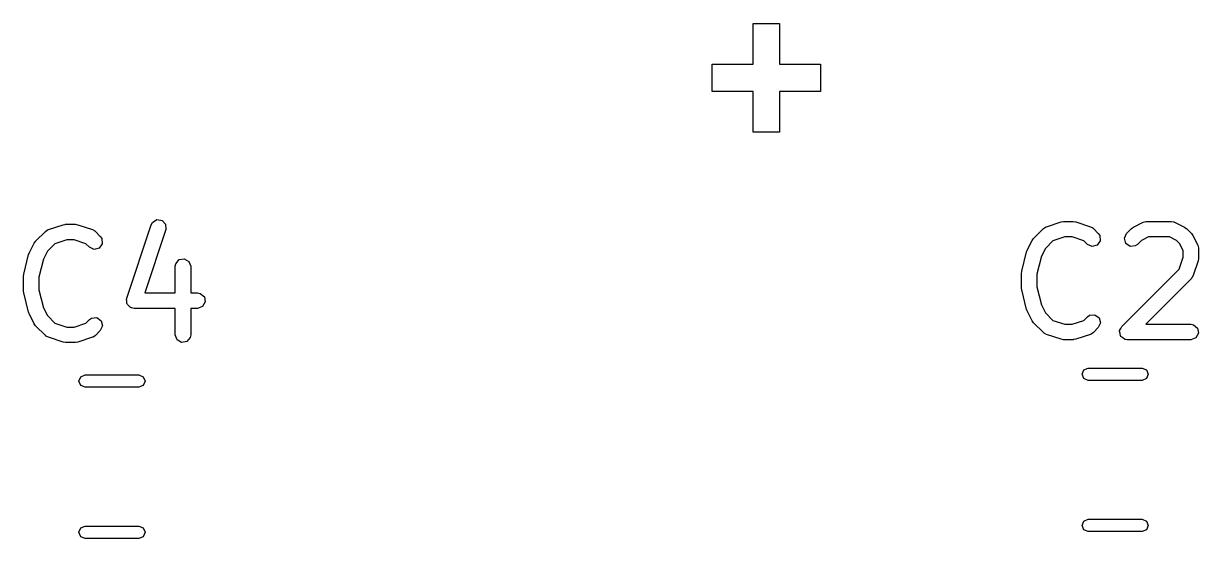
# Model space of a CAD drawing. Extents: x 44 to 148, y -85 to -25.
# Drawn here: x 62.13 to 73.56, y -39.16 to -34.16 of the extents above; entities that cross this region are included whole.
import ezdxf

# ---------------------------------------------------------------- set-up
doc = ezdxf.new("R2010")
doc.units = 0
doc.layers.add('BLACK', color=7, linetype='CONTINUOUS')

msp = doc.modelspace()

# ---------------------------------------------------------------- linework, layer by layer
at = {"layer": 'BLACK', "linetype": 'CONTINUOUS'}
for p, q in [((69.227449, -34.552983), (69.227449, -34.15621)), ((69.227449, -34.15621), (69.485369, -34.15621)), ((69.485369, -34.15621), (69.485369, -34.552983)), ((68.828845, -34.816765), (68.828845, -34.552983)), ((68.828845, -34.552983), (69.227449, -34.552983)), ((69.485369, -34.552983), (69.883974, -34.552983)), ((69.883974, -34.552983), (69.883974, -34.816765)), ((69.227449, -34.816765), (68.828845, -34.816765)), ((69.227449, -35.212438), (69.227449, -34.816765)), ((69.883974, -34.816765), (69.485369, -34.816765)), ((69.485369, -34.816765), (69.485369, -35.212438)), ((69.485369, -35.212438), (69.227449, -35.212438)), ((62.373045, -36.159687), (62.515901, -36.112068)), ((62.515901, -36.112068), (62.538081, -36.108778)), ((62.538081, -36.108778), (62.539619, -36.108219)), ((62.539619, -36.108219), (62.634857, -36.108219)), ((62.634857, -36.108219), (62.656939, -36.112112)), ((62.656939, -36.112112), (62.658574, -36.112068)), ((62.658574, -36.112068), (62.801431, -36.159687)), ((63.135135, -36.826168), (63.37323, -36.111883)), ((63.37323, -36.111883), (63.385632, -36.088978)), ((63.385632, -36.088978), (63.429345, -36.062123)), ((63.429345, -36.062123), (63.480093, -36.069648)), ((63.480093, -36.069648), (63.514131, -36.108034)), ((63.514131, -36.108034), (63.515532, -36.159318)), ((72.081045, -36.131287), (72.223901, -36.083668)), ((72.223901, -36.083668), (72.246081, -36.080378)), ((72.246081, -36.080378), (72.247619, -36.079819)), ((72.247619, -36.079819), (72.342857, -36.079819)), ((72.342857, -36.079819), (72.364939, -36.083712)), ((72.364939, -36.083712), (72.366574, -36.083668)), ((72.366574, -36.083668), (72.509431, -36.131287)), ((72.928364, -36.135356), (73.023602, -36.087737)), ((73.023602, -36.087737), (73.048568, -36.080311)), ((73.048568, -36.080311), (73.052929, -36.081352)), ((73.052929, -36.081352), (73.057143, -36.079819)), ((73.057143, -36.079819), (73.295238, -36.079819)), ((73.295238, -36.079819), (73.32089, -36.084342)), ((73.32089, -36.084342), (73.324325, -36.087224)), ((73.324325, -36.087224), (73.328779, -36.087737)), ((73.328779, -36.087737), (73.424017, -36.135356)), ((62.248491, -36.273043), (62.343729, -36.177805)), ((62.343729, -36.177805), (62.365066, -36.162864)), ((62.365066, -36.162864), (62.369534, -36.162473)), ((62.369534, -36.162473), (62.373045, -36.159687)), ((62.801431, -36.159687), (62.824336, -36.172089)), ((62.824336, -36.172089), (62.826683, -36.17591)), ((62.826683, -36.17591), (62.830747, -36.177805)), ((62.830747, -36.177805), (62.878366, -36.225424)), ((62.878366, -36.225424), (62.893306, -36.246761)), ((63.515532, -36.159318), (63.310343, -36.774885)), ((71.956491, -36.244643), (72.051729, -36.149405)), ((72.051729, -36.149405), (72.073066, -36.134464)), ((72.073066, -36.134464), (72.077534, -36.134073)), ((72.077534, -36.134073), (72.081045, -36.131287)), ((72.259789, -36.229819), (72.145276, -36.26799)), ((72.330687, -36.229819), (72.259789, -36.229819)), ((72.4452, -36.26799), (72.330687, -36.229819)), ((72.509431, -36.131287), (72.532336, -36.143689)), ((72.532336, -36.143689), (72.534683, -36.14751)), ((72.534683, -36.14751), (72.538747, -36.149405)), ((72.538747, -36.149405), (72.586366, -36.197024)), ((72.586366, -36.197024), (72.601306, -36.218361)), ((72.601306, -36.218361), (72.605777, -36.269468)), ((72.839572, -36.243521), (72.861253, -36.197024)), ((72.861253, -36.197024), (72.908872, -36.149405)), ((72.908872, -36.149405), (72.927238, -36.136545)), ((72.927238, -36.136545), (72.928364, -36.135356)), ((73.074848, -36.229819), (73.006332, -36.264077)), ((73.277533, -36.229819), (73.074848, -36.229819)), ((73.346049, -36.264077), (73.277533, -36.229819)), ((73.424017, -36.135356), (73.442027, -36.148714)), ((73.442027, -36.148714), (73.443509, -36.149405)), ((73.443509, -36.149405), (73.491128, -36.197024)), ((73.491128, -36.197024), (73.503987, -36.21539)), ((73.503987, -36.21539), (73.505177, -36.216516)), ((73.505177, -36.216516), (73.552796, -36.311754)), ((62.186823, -36.387773), (62.234442, -36.292535)), ((62.234442, -36.292535), (62.2478, -36.274524)), ((62.2478, -36.274524), (62.248491, -36.273043)), ((62.437276, -36.29639), (62.363163, -36.370503)), ((62.551789, -36.258219), (62.437276, -36.29639)), ((62.622687, -36.258219), (62.551789, -36.258219)), ((62.7372, -36.29639), (62.622687, -36.258219)), ((62.7723, -36.33149), (62.7372, -36.29639)), ((62.818796, -36.353171), (62.7723, -36.33149)), ((62.868351, -36.339894), (62.818796, -36.353171)), ((62.897777, -36.297868), (62.868351, -36.339894)), ((62.893306, -36.246761), (62.897777, -36.297868)), ((71.894823, -36.359373), (71.942442, -36.264135)), ((71.942442, -36.264135), (71.9558, -36.246124)), ((71.9558, -36.246124), (71.956491, -36.244643)), ((72.071163, -36.342103), (72.032669, -36.41909)), ((72.145276, -36.26799), (72.071163, -36.342103)), ((72.4803, -36.30309), (72.4452, -36.26799)), ((72.526796, -36.324771), (72.4803, -36.30309)), ((72.576351, -36.311494), (72.526796, -36.324771)), ((72.605777, -36.269468), (72.576351, -36.311494)), ((72.852849, -36.293075), (72.839572, -36.243521)), ((72.894875, -36.322502), (72.852849, -36.293075)), ((72.945982, -36.31803), (72.894875, -36.322502)), ((72.967319, -36.30309), (72.945982, -36.31803)), ((73.006332, -36.264077), (72.967319, -36.30309)), ((73.376456, -36.294484), (73.346049, -36.264077)), ((73.410714, -36.363), (73.376456, -36.294484)), ((73.552796, -36.311754), (73.560222, -36.33672)), ((73.560222, -36.33672), (73.55918, -36.341081)), ((73.55918, -36.341081), (73.560714, -36.345295)), ((73.560714, -36.345295), (73.560714, -36.440533)), ((62.133525, -36.5936), (62.181144, -36.403124)), ((62.181144, -36.403124), (62.186416, -36.391301)), ((62.186416, -36.391301), (62.186823, -36.387773)), ((62.324669, -36.44749), (62.281286, -36.621024)), ((62.363163, -36.370503), (62.324669, -36.44749)), ((63.611999, -36.4909), (63.644976, -36.4516)), ((63.644976, -36.4516), (63.6955, -36.442691)), ((63.6955, -36.442691), (63.739929, -36.468343)), ((71.841525, -36.5652), (71.889144, -36.374724)), ((71.889144, -36.374724), (71.894416, -36.362901)), ((71.894416, -36.362901), (71.894823, -36.359373)), ((72.032669, -36.41909), (71.989286, -36.592624)), ((73.372542, -36.542876), (73.410714, -36.428363)), ((73.410714, -36.428363), (73.410714, -36.363)), ((73.560714, -36.440533), (73.55682, -36.462615)), ((63.607476, -36.516552), (63.611999, -36.4909)), ((63.607476, -36.774885), (63.607476, -36.516552)), ((63.739929, -36.468343), (63.757476, -36.516552)), ((63.757476, -36.516552), (63.757476, -36.774885)), ((71.839286, -36.58339), (71.841885, -36.568648)), ((71.841885, -36.568648), (71.841525, -36.5652)), ((72.813634, -37.101786), (73.372542, -36.542876)), ((73.556865, -36.464251), (73.509246, -36.607107)), ((73.55682, -36.462615), (73.556865, -36.464251)), ((62.131286, -36.61179), (62.133885, -36.597048)), ((62.131286, -36.754647), (62.131286, -36.61179)), ((62.133885, -36.597048), (62.133525, -36.5936)), ((62.281286, -36.621024), (62.281286, -36.745413)), ((71.839286, -36.726247), (71.839286, -36.58339)), ((71.989286, -36.592624), (71.989286, -36.717013)), ((73.491128, -36.636423), (73.047733, -37.079819)), ((73.493023, -36.632358), (73.491128, -36.636423)), ((73.496843, -36.630012), (73.493023, -36.632358)), ((73.509246, -36.607107), (73.496843, -36.630012)), ((62.132471, -36.757904), (62.131286, -36.754647)), ((62.133525, -36.772837), (62.132471, -36.757904)), ((62.181144, -36.963313), (62.133525, -36.772837)), ((62.281286, -36.745413), (62.324669, -36.918947)), ((63.310343, -36.774885), (63.607476, -36.774885)), ((63.757476, -36.774885), (63.825333, -36.774885)), ((63.825333, -36.774885), (63.850985, -36.779408)), ((63.850985, -36.779408), (63.890285, -36.812385)), ((71.840471, -36.729504), (71.839286, -36.726247)), ((71.841525, -36.744437), (71.840471, -36.729504)), ((71.889144, -36.934913), (71.841525, -36.744437)), ((71.989286, -36.717013), (72.032669, -36.890547)), ((63.132425, -36.836861), (63.135291, -36.831896)), ((63.135977, -36.857007), (63.132425, -36.836861)), ((63.135291, -36.831896), (63.135135, -36.826168)), ((63.136536, -36.877452), (63.135977, -36.857007)), ((63.140338, -36.88174), (63.136536, -36.877452)), ((63.141334, -36.887385), (63.140338, -36.88174)), ((63.157001, -36.900531), (63.141334, -36.887385)), ((63.170573, -36.915837), (63.157001, -36.900531)), ((63.176243, -36.916677), (63.170573, -36.915837)), ((63.180634, -36.920362), (63.176243, -36.916677)), ((63.873542, -36.907338), (63.825333, -36.924885)), ((63.899194, -36.862909), (63.873542, -36.907338)), ((63.890285, -36.812385), (63.899194, -36.862909)), ((72.032669, -36.890547), (72.071163, -36.967534)), ((62.183132, -36.966257), (62.181144, -36.963313)), ((62.186823, -36.978664), (62.183132, -36.966257)), ((62.234442, -37.073902), (62.186823, -36.978664)), ((62.324669, -36.918947), (62.363163, -36.995934)), ((62.363163, -36.995934), (62.437276, -37.070048)), ((62.772299, -37.034948), (62.793636, -37.020007)), ((62.793636, -37.020007), (62.844744, -37.015535)), ((62.844744, -37.015535), (62.886769, -37.044961)), ((63.206286, -36.924885), (63.180634, -36.920362)), ((63.607476, -36.924885), (63.206286, -36.924885)), ((63.607476, -37.183219), (63.607476, -36.924885)), ((63.825333, -36.924885), (63.757476, -36.924885)), ((63.757476, -36.924885), (63.757476, -37.183219)), ((71.891132, -36.937857), (71.889144, -36.934913)), ((71.894823, -36.950264), (71.891132, -36.937857)), ((71.942442, -37.045502), (71.894823, -36.950264)), ((72.071163, -36.967534), (72.145276, -37.041648)), ((72.4452, -37.041647), (72.480299, -37.006548)), ((72.480299, -37.006548), (72.501636, -36.991607)), ((72.501636, -36.991607), (72.552744, -36.987135)), ((72.552744, -36.987135), (72.594769, -37.016561)), ((72.594769, -37.016561), (72.608047, -37.066116)), ((62.235628, -37.075025), (62.234442, -37.073902)), ((62.248491, -37.093394), (62.235628, -37.075025)), ((62.343729, -37.188633), (62.248491, -37.093394)), ((62.437276, -37.070048), (62.551789, -37.108219)), ((62.551789, -37.108219), (62.622687, -37.108219)), ((62.622687, -37.108219), (62.7372, -37.070047)), ((62.7372, -37.070047), (62.772299, -37.034948)), ((62.878366, -37.141013), (62.830748, -37.188632)), ((62.900047, -37.094516), (62.878366, -37.141013)), ((62.886769, -37.044961), (62.900047, -37.094516)), ((71.943628, -37.046625), (71.942442, -37.045502)), ((71.956491, -37.064994), (71.943628, -37.046625)), ((72.051729, -37.160233), (71.956491, -37.064994)), ((72.145276, -37.041648), (72.259789, -37.079819)), ((72.259789, -37.079819), (72.330687, -37.079819)), ((72.330687, -37.079819), (72.4452, -37.041647)), ((72.586366, -37.112613), (72.538748, -37.160232)), ((72.608047, -37.066116), (72.586366, -37.112613)), ((72.791953, -37.148283), (72.793402, -37.145175)), ((72.792806, -37.141795), (72.804096, -37.122239)), ((72.793402, -37.145175), (72.792806, -37.141795)), ((72.804096, -37.122239), (72.813634, -37.101786)), ((73.047733, -37.079819), (73.485714, -37.079819)), ((73.485714, -37.079819), (73.511366, -37.084342)), ((73.511366, -37.084342), (73.550666, -37.117319)), ((73.550666, -37.117319), (73.559575, -37.167843)), ((62.347793, -37.190528), (62.343729, -37.188633)), ((62.35014, -37.194348), (62.347793, -37.190528)), ((62.373045, -37.206751), (62.35014, -37.194348)), ((62.515901, -37.25437), (62.373045, -37.206751)), ((62.517536, -37.254325), (62.515901, -37.25437)), ((62.539619, -37.258219), (62.517536, -37.254325)), ((62.634857, -37.258219), (62.539619, -37.258219)), ((62.636395, -37.257658), (62.634857, -37.258219)), ((62.658574, -37.25437), (62.636395, -37.257658)), ((62.801431, -37.206751), (62.658574, -37.25437)), ((62.804942, -37.203963), (62.801431, -37.206751)), ((62.809411, -37.203573), (62.804942, -37.203963)), ((62.830748, -37.188632), (62.809411, -37.203573)), ((63.625023, -37.231428), (63.607476, -37.183219)), ((63.669452, -37.25708), (63.625023, -37.231428)), ((63.719976, -37.248171), (63.669452, -37.25708)), ((63.752953, -37.208871), (63.719976, -37.248171)), ((63.757476, -37.183219), (63.752953, -37.208871)), ((72.055793, -37.162128), (72.051729, -37.160233)), ((72.05814, -37.165948), (72.055793, -37.162128)), ((72.081045, -37.178351), (72.05814, -37.165948)), ((72.223901, -37.22597), (72.081045, -37.178351)), ((72.225536, -37.225925), (72.223901, -37.22597)), ((72.247619, -37.229819), (72.225536, -37.225925)), ((72.342857, -37.229819), (72.247619, -37.229819)), ((72.344395, -37.229258), (72.342857, -37.229819)), ((72.366574, -37.22597), (72.344395, -37.229258)), ((72.509431, -37.178351), (72.366574, -37.22597)), ((72.512942, -37.175563), (72.509431, -37.178351)), ((72.517411, -37.175173), (72.512942, -37.175563)), ((72.538748, -37.160232), (72.517411, -37.175173)), ((72.797794, -37.170085), (72.791953, -37.148283)), ((72.801715, -37.192319), (72.797794, -37.170085)), ((72.804342, -37.194523), (72.801715, -37.192319)), ((72.80523, -37.197837), (72.804342, -37.194523)), ((72.823721, -37.210785), (72.80523, -37.197837)), ((72.841015, -37.225296), (72.823721, -37.210785)), ((72.845599, -37.226104), (72.841015, -37.225296)), ((72.847256, -37.227264), (72.845599, -37.226104)), ((72.850544, -37.226976), (72.847256, -37.227264)), ((72.866667, -37.229819), (72.850544, -37.226976)), ((73.485714, -37.229819), (72.866667, -37.229819)), ((73.533923, -37.212272), (73.485714, -37.229819)), ((73.559575, -37.167843), (73.533923, -37.212272)), ((62.670748, -37.632151), (62.688322, -37.589725)), ((62.688322, -37.589725), (62.730748, -37.572151)), ((62.730748, -37.572151), (63.253252, -37.572151)), ((63.253252, -37.572151), (63.295678, -37.589725)), ((63.295678, -37.589725), (63.313252, -37.632151)), ((72.428748, -37.565), (72.446322, -37.522574)), ((72.446322, -37.607426), (72.428748, -37.565)), ((72.446322, -37.522574), (72.488748, -37.505)), ((72.488748, -37.505), (73.011252, -37.505)), ((73.011252, -37.505), (73.053678, -37.522574)), ((73.053678, -37.522574), (73.071252, -37.565)), ((73.071252, -37.565), (73.053678, -37.607426)), ((62.688322, -37.674577), (62.670748, -37.632151)), ((62.730748, -37.692151), (62.688322, -37.674577)), ((63.253252, -37.692151), (62.730748, -37.692151)), ((63.295678, -37.674577), (63.253252, -37.692151)), ((63.313252, -37.632151), (63.295678, -37.674577)), ((72.488748, -37.625), (72.446322, -37.607426)), ((73.011252, -37.625), (72.488748, -37.625)), ((73.053678, -37.607426), (73.011252, -37.625)), ((62.670748, -39.102151), (62.688322, -39.059725)), ((62.688322, -39.059725), (62.730748, -39.042151)), ((62.730748, -39.042151), (63.253252, -39.042151)), ((63.253252, -39.042151), (63.295678, -39.059725)), ((63.295678, -39.059725), (63.313252, -39.102151)), ((72.428748, -39.035), (72.446322, -38.992574)), ((72.446322, -39.077426), (72.428748, -39.035)), ((72.446322, -38.992574), (72.488748, -38.975)), ((72.488748, -39.095), (72.446322, -39.077426)), ((72.488748, -38.975), (73.011252, -38.975)), ((73.011252, -38.975), (73.053678, -38.992574)), ((73.053678, -39.077426), (73.011252, -39.095)), ((73.053678, -38.992574), (73.071252, -39.035)), ((73.071252, -39.035), (73.053678, -39.077426)), ((62.688322, -39.144577), (62.670748, -39.102151)), ((62.730748, -39.162151), (62.688322, -39.144577)), ((63.253252, -39.162151), (62.730748, -39.162151)), ((63.295678, -39.144577), (63.253252, -39.162151)), ((63.313252, -39.102151), (63.295678, -39.144577)), ((73.011252, -39.095), (72.488748, -39.095))]:
    msp.add_line(p, q, dxfattribs=at)

doc.saveas('drawing.dxf')
